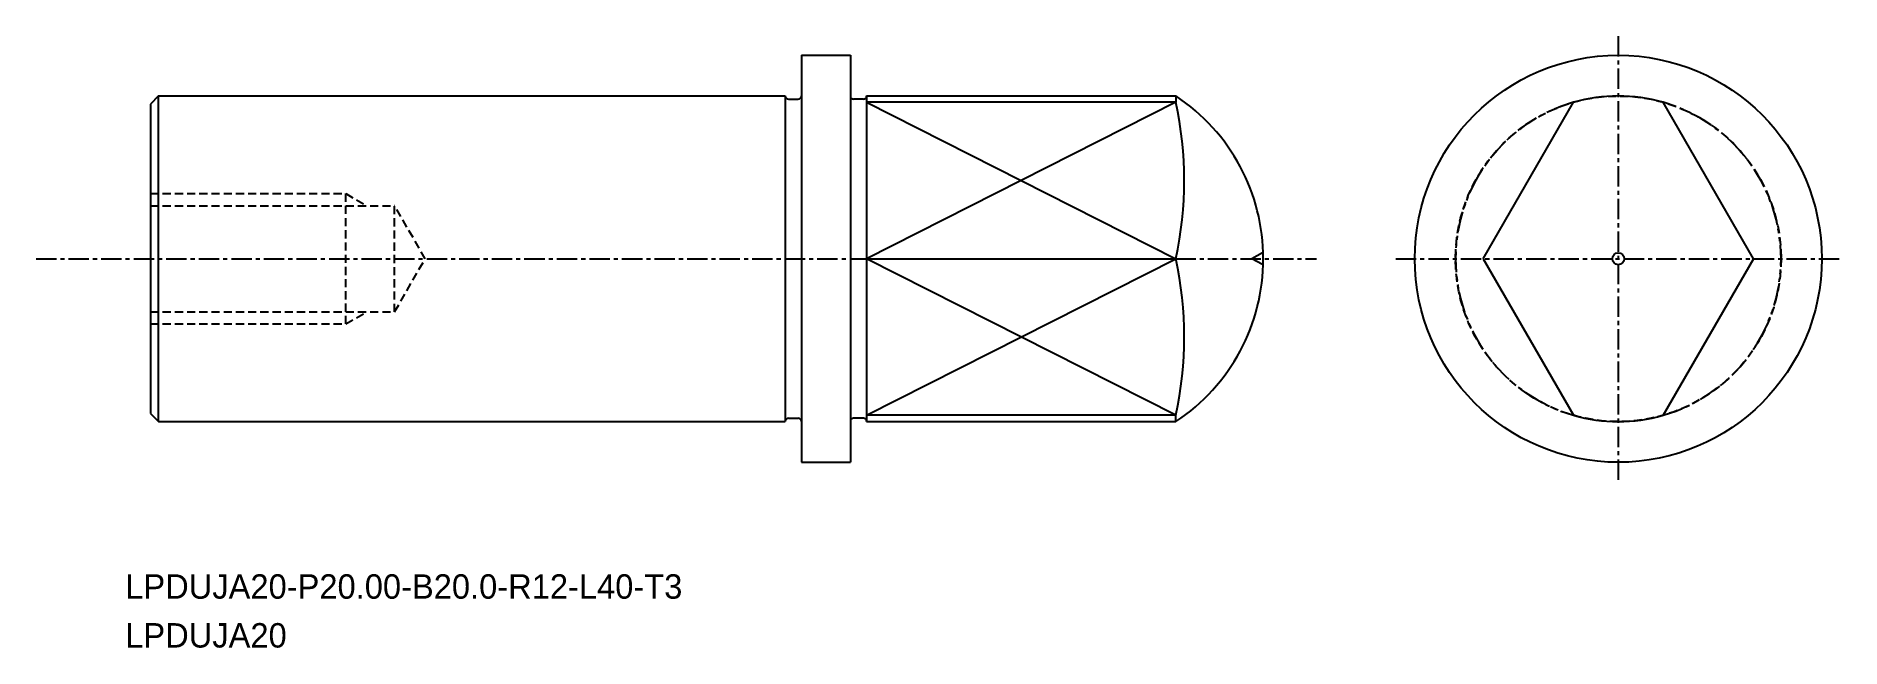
# Model space of a CAD drawing. Extents: x -1916 to -1805, y -903 to -865.
import ezdxf

# ---------------------------------------------------------------- set-up
doc = ezdxf.new("R2010")
doc.units = 0
for name, pattern in [('CENTER', [2, 1.25, -0.25, 0.25, -0.25]), ('DASHED', [0.75, 0.5, -0.25]), ('PHANTOM', [2.5, 1.25, -0.25, 0.25, -0.25, 0.25, -0.25])]:
    doc.linetypes.add(name, pattern=pattern)
doc.layers.get('0').update_dxf_attribs({"linetype": 'CONTINUOUS'})
doc.layers.add('CENTER', color=1, linetype='CENTER')

msp = doc.modelspace()

# ---------------------------------------------------------------- linework, layer by layer
at = {"color": 7, "linetype": 'CONTINUOUS'}
for p, q in [((-1868.76, -866.2), (-1868.76, -891.2)), ((-1868.76, -866.2), (-1865.76, -866.2)), ((-1908.26, -868.7), (-1908.76, -869.2)), ((-1908.76, -869.2), (-1908.76, -888.2)), ((-1908.26, -868.7), (-1869.76, -868.7)), ((-1908.26, -888.7), (-1908.26, -868.7)), ((-1869.76, -868.7), (-1869.76, -888.7)), ((-1869.56, -868.9), (-1868.96, -868.9)), ((-1864.96, -868.9), (-1865.56, -868.9)), ((-1864.76, -868.7), (-1845.76, -868.7)), ((-1864.76, -868.7), (-1864.76, -888.7)), ((-1826.88, -878.7), (-1821.33, -869.08)), ((-1810.28, -878.7), (-1815.83, -869.08)), ((-1864.76, -878.7), (-1845.76, -878.7)), ((-1826.88, -878.7), (-1821.33, -888.31)), ((-1810.28, -878.7), (-1815.83, -888.31)), ((-1908.76, -888.2), (-1908.26, -888.7)), ((-1908.26, -888.7), (-1869.76, -888.7)), ((-1869.56, -888.5), (-1868.96, -888.5)), ((-1864.96, -888.5), (-1865.56, -888.5)), ((-1864.76, -888.7), (-1845.76, -888.7)), ((-1868.76, -891.2), (-1865.76, -891.2))]:
    msp.add_line(p, q, dxfattribs=at)
at = {"linetype": 'CONTINUOUS'}
for p, q in [((-1865.76, -866.2), (-1865.76, -891.2)), ((-1845.76, -869.08), (-1864.76, -869.08)), ((-1845.76, -868.7), (-1845.76, -869.08)), ((-1845.76, -888.31), (-1864.76, -888.31)), ((-1845.76, -888.7), (-1845.76, -888.31))]:
    msp.add_line(p, q, dxfattribs=at)
at = {"color": 3, "linetype": 'CONTINUOUS'}
for p, q in [((-1845.76, -869.08), (-1864.76, -878.7)), ((-1864.76, -869.08), (-1845.76, -878.7)), ((-1845.76, -888.31), (-1864.76, -878.7)), ((-1864.76, -888.31), (-1845.76, -878.7))]:
    msp.add_line(p, q, dxfattribs=at)
at = {"color": 3, "linetype": 'DASHED'}
for p, q in [((-1908.76, -874.7), (-1896.76, -874.7)), ((-1896.76, -882.7), (-1896.76, -874.7)), ((-1896.76, -874.7), (-1895.48, -875.44)), ((-1908.76, -875.44), (-1893.76, -875.44)), ((-1891.88, -878.7), (-1893.76, -875.44)), ((-1893.76, -881.96), (-1893.76, -875.44)), ((-1893.76, -881.96), (-1891.88, -878.7)), ((-1908.76, -881.96), (-1893.76, -881.96)), ((-1896.76, -882.7), (-1895.48, -881.96)), ((-1908.76, -882.7), (-1896.76, -882.7))]:
    msp.add_line(p, q, dxfattribs=at)
at = {"color": 3}
for p in [(-1840.44, -878.33), (-1840.44, -879.06)]:
    msp.add_line(p, (-1841.09, -878.7), dxfattribs=at)
at = {"linetype": 'CONTINUOUS'}
msp.add_circle((-1818.58, -878.7), 12.5, dxfattribs=at)
at = {"color": 3, "linetype": 'DASHED'}
msp.add_circle((-1818.58, -878.7), 10, dxfattribs=at)
msp.add_circle((-1818.58, -878.7), 0.365)
at = {"color": 7, "linetype": 'CONTINUOUS'}
for centre, start, end in [((-1869.56, -868.7), 180, 270), ((-1868.96, -868.7), 270, 0), ((-1865.56, -868.7), 180, 270), ((-1864.96, -868.7), 270, 0), ((-1869.56, -888.7), 90, 180), ((-1868.96, -888.7), 0, 90), ((-1865.56, -888.7), 90, 180), ((-1864.96, -888.7), 0, 90)]:
    msp.add_arc(centre, 0.2, start, end, dxfattribs=at)
at = {"linetype": 'CONTINUOUS'}
for centre, radius, start, end in [((-1852.39, -878.7), 12, 303.5573, 56.4427), ((-1868.22, -873.89), 22.97, 347.9196, 12.0804), ((-1868.22, -883.5), 22.97, 347.9195, 12.0804)]:
    msp.add_arc(centre, radius, start, end, dxfattribs=at)
at = {"color": 3, "linetype": 'PHANTOM'}
for start, end in [(105.962, 254.038), (285.962, 74.038)]:
    msp.add_arc((-1818.58, -878.7), 10, start, end, dxfattribs=at)
for start, end in [(74.038, 105.962), (254.038, 285.962)]:
    msp.add_arc((-1818.58, -878.7), 10, start, end)
at = {"color": 7, "linetype": 'CONTINUOUS'}
msp.add_point((-1908.76, -878.7), dxfattribs=at)
at = {"layer": 'CENTER', "color": 1, "linetype": 'CENTER'}
for p, q in [((-1818.58, -865.02), (-1818.58, -892.37)), ((-1915.79, -878.7), (-1837.12, -878.7)), ((-1832.25, -878.7), (-1804.9, -878.7))]:
    msp.add_line(p, q, dxfattribs=at)

# ---------------------------------------------------------------- texts
for s, p in [('LPDUJA20-P20.00-B20.0-R12-L40-T3', (-1910.31, -899.58)), ('LPDUJA20', (-1910.31, -902.58))]:
    msp.add_text(s, height=1.5).set_placement(p)

doc.saveas('drawing.dxf')
